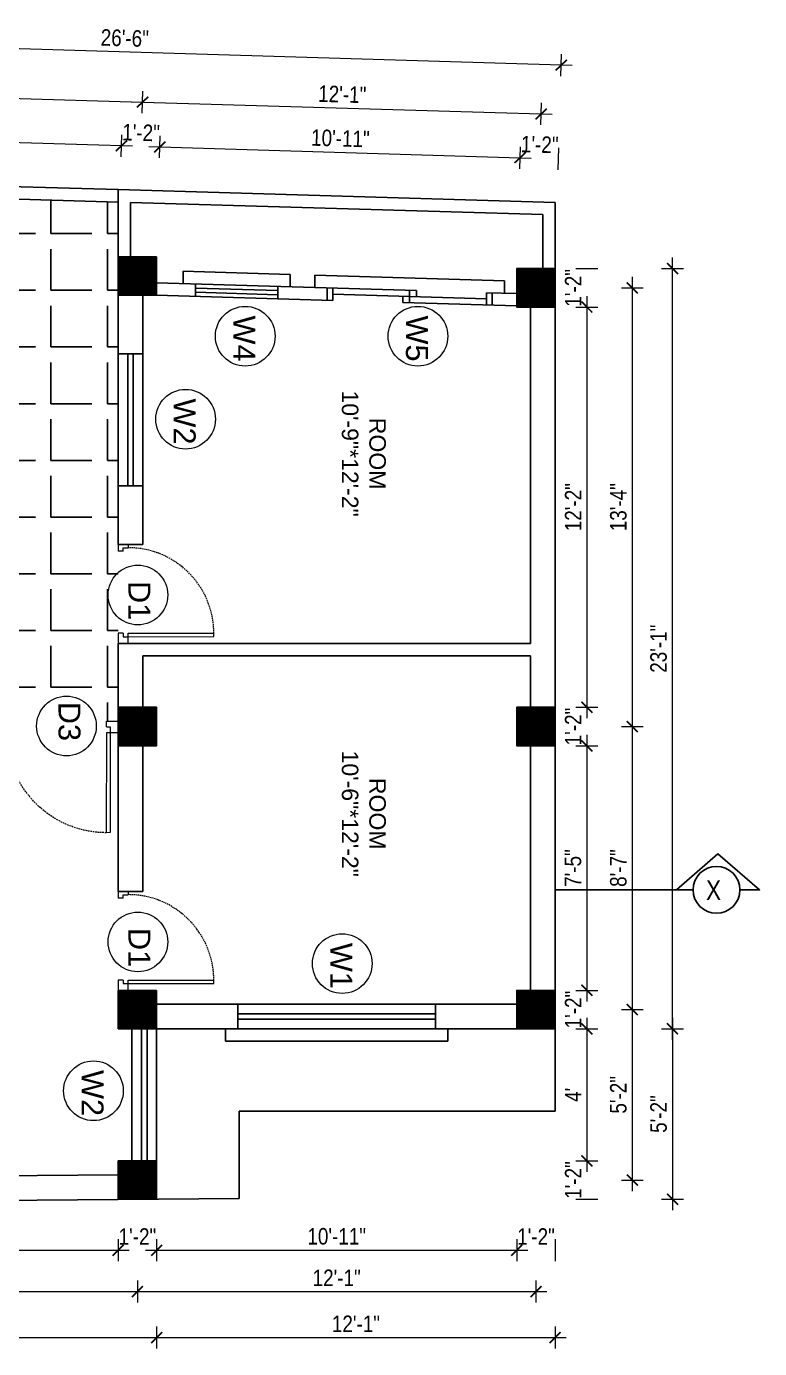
# Model space of a CAD drawing. Header units: inches. Extents: x -9985691 to 3643, y -3270716 to 4788.
# Drawn here: x -4964590.2 to -4964323.3, y -3265301.3 to -3264820.2 of the extents above; entities that cross this region are included whole.
import ezdxf

# ---------------------------------------------------------------- set-up
doc = ezdxf.new("R2010")
doc.units = ezdxf.units.IN
doc.header["$LTSCALE"] = 2
doc.header["$MEASUREMENT"] = 0
doc.header["$PDMODE"] = 34
doc.linetypes.add('HIDDEN', pattern=[0.375, 0.25, -0.125])
doc.layers.get('0').update_dxf_attribs({"linetype": 'CONTINUOUS'})
doc.layers.get('DEFPOINTS').update_dxf_attribs({"color": 141, "linetype": 'CONTINUOUS'})
doc.layers.add('A-Hatch', color=7, linetype='CONTINUOUS')
for name, color, linetype, lineweight in [('Annotate-Lite.w', 177, 'CONTINUOUS', 9), ('DIM 1-100', 4, 'CONTINUOUS', 13), ('Door-Window.w', 4, 'CONTINUOUS', 15), ('TEXT', 181, 'CONTINUOUS', 25)]:
    doc.layers.add(name, color=color, linetype=linetype, lineweight=lineweight)
doc.styles.add('ARAIL', font='ARIALN.TTF')
doc.styles.add('arial.', font='arial.ttf')
doc.styles.add('gaurav', font='arial.ttf')
doc.styles.get("Standard").update_dxf_attribs({"font": 'ARIALN.TTF'})
doc.dimstyles.new('1 by 96', dxfattribs={"dimtxt": 6, "dimasz": 4, "dimexe": 4, "dimexo": 4, "dimgap": 2, "dimtad": 1, "dimdec": 0, "dimzin": 0, "dimdsep": 46, "dimlunit": 4, "dimtxsty": 'Standard', "dimblk": 'ARCHTICK', "dimcen": 0, "dimdle": 4, "dimadec": 0, "dimazin": 0, "dimtfac": 1, "dimtdec": 0, "dimtix": 1, "dimtofl": 0, "dimtmove": 1, "dimatfit": 3, "dimldrblk": 'ARCHTICK', "dimfxl": 4, "dimfxlon": 1, "dimtolj": 1, "dimtzin": 0, "dimlwd": -1, "dimlwe": -1, "dimarcsym": 0})

# ---------------------------------------------------------------- blocks, each defined once
blk = doc.blocks.new('3-0')
at = {"ltscale": 3}
for p, q in [((11063.05, 10097.68), (11065.97, 10099.9)), ((11063.05, 10097.68), (11064.53, 10095.73)), ((11065.25, 10097.81), (11066.71, 10098.92)), ((11065.99, 10096.84), (11065.25, 10097.81)), ((11065.97, 10099.9), (11066.71, 10098.92)), ((11065.99, 10096.84), (11064.53, 10095.73)), ((11085.5, 10074.13), (11110.32, 10092.96)), ((11086.24, 10073.15), (11111.05, 10091.97)), ((11111.05, 10091.97), (11110.32, 10092.96)), ((11084.04, 10073.02), (11082.57, 10071.91)), ((11084.04, 10073.02), (11084.78, 10072.04)), ((11084.78, 10072.04), (11086.24, 10073.15)), ((11086.24, 10073.15), (11085.5, 10074.13)), ((11087.72, 10071.2), (11086.24, 10073.15)), ((11082.57, 10071.91), (11084.79, 10068.98)), ((11084.79, 10068.98), (11087.72, 10071.2))]:
    blk.add_line(p, q, dxfattribs=at)
at = {"layer": 'Door-Window.w', "color": 9, "linetype": 'HIDDEN', "lineweight": 18}
blk.add_arc((11085.5, 10074.13), 31.16, 37.1906, 127.1465, dxfattribs=at)
blk = doc.blocks.new('*D1406')
at = {"layer": 'DEFPOINTS', "color": 0, "ltscale": 0.5, "transparency": 16777216}
for p in [(-4964397.7, -3264908.29), (-4964397.7, -3264922.29), (-4964386.16, -3264922.29)]:
    blk.add_point(p, dxfattribs=at)
at = {"layer": 'DIM 1-100', "color": 0, "ltscale": 0.5, "transparency": 16777216}
for p, q in [((-4964390.16, -3264908.29), (-4964382.16, -3264908.29)), ((-4964390.16, -3264922.29), (-4964382.16, -3264922.29))]:
    blk.add_line(p, q, dxfattribs=at)
at = {"layer": 'DIM 1-100', "color": 0, "ltscale": 0.5, "transparency": 16777216, "insert": (-4964391.17, -3264915.29), "char_height": 6, "attachment_point": 5, "rotation": 90}
blk.add_mtext('\\A1;1\'-2"', dxfattribs=at)
blk = doc.blocks.new('_ArchTick')
at = {"color": 0, "linetype": 'ByBlock', "const_width": 0.15}
blk.add_lwpolyline([(-0.5, -0.5), (0.5, 0.5)], dxfattribs=at)
blk = doc.blocks.new('*D1407')
at = {"layer": 'DEFPOINTS', "color": 0, "ltscale": 0.5, "transparency": 16777216}
for p in [(-4964397.7, -3264922.29), (-4964397.7, -3265067.93), (-4964386.16, -3265067.93)]:
    blk.add_point(p, dxfattribs=at)
at = {"layer": 'DIM 1-100', "color": 0, "ltscale": 0.5, "transparency": 16777216}
for p, q in [((-4964386.16, -3264918.29), (-4964386.16, -3265071.93)), ((-4964390.16, -3264922.29), (-4964382.16, -3264922.29)), ((-4964390.16, -3265067.93), (-4964382.16, -3265067.93))]:
    blk.add_line(p, q, dxfattribs=at)
at = {"layer": 'DIM 1-100', "color": 0, "ltscale": 0.5, "transparency": 16777216, "xscale": 4, "yscale": 4, "zscale": 4}
for p, rotation in [((-4964386.16, -3264922.29), 90), ((-4964386.16, -3265067.93), 270)]:
    blk.add_blockref('_ArchTick', p, dxfattribs=dict(at, rotation=rotation))
at = {"layer": 'DIM 1-100', "color": 0, "ltscale": 0.5, "transparency": 16777216, "insert": (-4964391.17, -3264995.11), "char_height": 6, "attachment_point": 5, "rotation": 90}
blk.add_mtext('\\A1;12\'-2"', dxfattribs=at)
blk = doc.blocks.new('*D1408')
at = {"layer": 'DEFPOINTS', "color": 0, "ltscale": 0.5, "transparency": 16777216}
for p in [(-4964397.7, -3265067.93), (-4964397.7, -3265081.93), (-4964386.16, -3265081.93)]:
    blk.add_point(p, dxfattribs=at)
at = {"layer": 'DIM 1-100', "color": 0, "ltscale": 0.5, "transparency": 16777216}
for p, q in [((-4964390.16, -3265067.93), (-4964382.16, -3265067.93)), ((-4964390.16, -3265081.93), (-4964382.16, -3265081.93))]:
    blk.add_line(p, q, dxfattribs=at)
at = {"layer": 'DIM 1-100', "color": 0, "ltscale": 0.5, "transparency": 16777216, "insert": (-4964391.17, -3265074.93), "char_height": 6, "attachment_point": 5, "rotation": 90}
blk.add_mtext('\\A1;1\'-2"', dxfattribs=at)
blk = doc.blocks.new('*D1409')
at = {"layer": 'DEFPOINTS', "color": 0, "ltscale": 0.5, "transparency": 16777216}
for p in [(-4964397.7, -3265081.93), (-4964397.7, -3265170.93), (-4964386.16, -3265170.93)]:
    blk.add_point(p, dxfattribs=at)
at = {"layer": 'DIM 1-100', "color": 0, "ltscale": 0.5, "transparency": 16777216}
for p, q in [((-4964386.16, -3265077.93), (-4964386.16, -3265174.93)), ((-4964390.16, -3265081.93), (-4964382.16, -3265081.93)), ((-4964390.16, -3265170.93), (-4964382.16, -3265170.93))]:
    blk.add_line(p, q, dxfattribs=at)
at = {"layer": 'DIM 1-100', "color": 0, "ltscale": 0.5, "transparency": 16777216, "xscale": 4, "yscale": 4, "zscale": 4}
for p, rotation in [((-4964386.16, -3265081.93), 90), ((-4964386.16, -3265170.93), 270)]:
    blk.add_blockref('_ArchTick', p, dxfattribs=dict(at, rotation=rotation))
at = {"layer": 'DIM 1-100', "color": 0, "ltscale": 0.5, "transparency": 16777216, "insert": (-4964391.21, -3265126.43), "char_height": 6, "attachment_point": 5, "rotation": 90}
blk.add_mtext('\\A1;7\'-5"', dxfattribs=at)
blk = doc.blocks.new('*D1410')
at = {"layer": 'DEFPOINTS', "color": 0, "ltscale": 0.5, "transparency": 16777216}
for p in [(-4964397.7, -3265170.93), (-4964397.7, -3265184.93), (-4964386.16, -3265184.93)]:
    blk.add_point(p, dxfattribs=at)
at = {"layer": 'DIM 1-100', "color": 0, "ltscale": 0.5, "transparency": 16777216}
for p, q in [((-4964390.16, -3265170.93), (-4964382.16, -3265170.93)), ((-4964390.16, -3265184.93), (-4964382.16, -3265184.93))]:
    blk.add_line(p, q, dxfattribs=at)
at = {"layer": 'DIM 1-100', "color": 0, "ltscale": 0.5, "transparency": 16777216, "insert": (-4964391.17, -3265177.93), "char_height": 6, "attachment_point": 5, "rotation": 90}
blk.add_mtext('\\A1;1\'-2"', dxfattribs=at)
blk = doc.blocks.new('*D1411')
at = {"layer": 'DEFPOINTS', "color": 0, "ltscale": 0.5, "transparency": 16777216}
for p in [(-4964397.7, -3265184.93), (-4964542.82, -3265232.96), (-4964386.16, -3265232.96)]:
    blk.add_point(p, dxfattribs=at)
at = {"layer": 'DIM 1-100', "color": 0, "ltscale": 0.5, "transparency": 16777216}
for p, q in [((-4964386.16, -3265180.93), (-4964386.16, -3265236.96)), ((-4964390.16, -3265184.93), (-4964382.16, -3265184.93)), ((-4964390.16, -3265232.96), (-4964382.16, -3265232.96))]:
    blk.add_line(p, q, dxfattribs=at)
at = {"layer": 'DIM 1-100', "color": 0, "ltscale": 0.5, "transparency": 16777216, "xscale": 4, "yscale": 4, "zscale": 4}
for p, rotation in [((-4964386.16, -3265184.93), 90), ((-4964386.16, -3265232.96), 270)]:
    blk.add_blockref('_ArchTick', p, dxfattribs=dict(at, rotation=rotation))
at = {"layer": 'DIM 1-100', "color": 0, "ltscale": 0.5, "transparency": 16777216, "insert": (-4964391.16, -3265208.95), "char_height": 6, "attachment_point": 5, "rotation": 90}
blk.add_mtext("\\A1;4'", dxfattribs=at)
blk = doc.blocks.new('*D1412')
at = {"layer": 'DEFPOINTS', "color": 0, "ltscale": 0.5, "transparency": 16777216}
for p in [(-4964542.82, -3265232.96), (-4964542.82, -3265246.96), (-4964386.16, -3265246.96)]:
    blk.add_point(p, dxfattribs=at)
at = {"layer": 'DIM 1-100', "color": 0, "ltscale": 0.5, "transparency": 16777216}
for p, q in [((-4964390.16, -3265232.96), (-4964382.16, -3265232.96)), ((-4964390.16, -3265246.96), (-4964382.16, -3265246.96))]:
    blk.add_line(p, q, dxfattribs=at)
at = {"layer": 'DIM 1-100', "color": 0, "ltscale": 0.5, "transparency": 16777216, "insert": (-4964391.17, -3265239.96), "char_height": 6, "attachment_point": 5, "rotation": 90}
blk.add_mtext('\\A1;1\'-2"', dxfattribs=at)
blk = doc.blocks.new('*D1413')
at = {"layer": 'DEFPOINTS', "color": 0, "ltscale": 0.5, "transparency": 16777216}
for p in [(-4964404.7, -3264915.29), (-4964404.7, -3265074.93), (-4964369.63, -3265074.93)]:
    blk.add_point(p, dxfattribs=at)
at = {"layer": 'DIM 1-100', "color": 0, "ltscale": 0.5, "transparency": 16777216}
for p, q in [((-4964369.63, -3264911.29), (-4964369.63, -3265078.93)), ((-4964373.63, -3264915.29), (-4964365.63, -3264915.29)), ((-4964373.63, -3265074.93), (-4964365.63, -3265074.93))]:
    blk.add_line(p, q, dxfattribs=at)
at = {"layer": 'DIM 1-100', "color": 0, "ltscale": 0.5, "transparency": 16777216, "xscale": 4, "yscale": 4, "zscale": 4}
for p, rotation in [((-4964369.63, -3264915.29), 90), ((-4964369.63, -3265074.93), 270)]:
    blk.add_blockref('_ArchTick', p, dxfattribs=dict(at, rotation=rotation))
at = {"layer": 'DIM 1-100', "color": 0, "ltscale": 0.5, "transparency": 16777216, "insert": (-4964374.7, -3264995.11), "char_height": 6, "attachment_point": 5, "rotation": 90}
blk.add_mtext('\\A1;13\'-4"', dxfattribs=at)
blk = doc.blocks.new('*D1414')
at = {"layer": 'DEFPOINTS', "color": 0, "ltscale": 0.5, "transparency": 16777216}
for p in [(-4964404.7, -3265074.93), (-4964404.7, -3265177.93), (-4964369.63, -3265177.93)]:
    blk.add_point(p, dxfattribs=at)
at = {"layer": 'DIM 1-100', "color": 0, "ltscale": 0.5, "transparency": 16777216}
for p, q in [((-4964369.63, -3265070.93), (-4964369.63, -3265181.93)), ((-4964373.63, -3265074.93), (-4964365.63, -3265074.93)), ((-4964373.63, -3265177.93), (-4964365.63, -3265177.93))]:
    blk.add_line(p, q, dxfattribs=at)
at = {"layer": 'DIM 1-100', "color": 0, "ltscale": 0.5, "transparency": 16777216, "xscale": 4, "yscale": 4, "zscale": 4}
for p, rotation in [((-4964369.63, -3265074.93), 90), ((-4964369.63, -3265177.93), 270)]:
    blk.add_blockref('_ArchTick', p, dxfattribs=dict(at, rotation=rotation))
at = {"layer": 'DIM 1-100', "color": 0, "ltscale": 0.5, "transparency": 16777216, "insert": (-4964374.7, -3265126.43), "char_height": 6, "attachment_point": 5, "rotation": 90}
blk.add_mtext('\\A1;8\'-7"', dxfattribs=at)
blk = doc.blocks.new('*D1415')
at = {"layer": 'DEFPOINTS', "color": 0, "ltscale": 0.5, "transparency": 16777216}
for p in [(-4964404.7, -3265177.93), (-4964549.82, -3265239.96), (-4964369.63, -3265239.96)]:
    blk.add_point(p, dxfattribs=at)
at = {"layer": 'DIM 1-100', "color": 0, "ltscale": 0.5, "transparency": 16777216}
for p, q in [((-4964369.63, -3265173.93), (-4964369.63, -3265243.96)), ((-4964373.63, -3265177.93), (-4964365.63, -3265177.93)), ((-4964373.63, -3265239.96), (-4964365.63, -3265239.96))]:
    blk.add_line(p, q, dxfattribs=at)
at = {"layer": 'DIM 1-100', "color": 0, "ltscale": 0.5, "transparency": 16777216, "xscale": 4, "yscale": 4, "zscale": 4}
for p, rotation in [((-4964369.63, -3265177.93), 90), ((-4964369.63, -3265239.96), 270)]:
    blk.add_blockref('_ArchTick', p, dxfattribs=dict(at, rotation=rotation))
at = {"layer": 'DIM 1-100', "color": 0, "ltscale": 0.5, "transparency": 16777216, "insert": (-4964374.7, -3265208.95), "char_height": 6, "attachment_point": 5, "rotation": 90}
blk.add_mtext('\\A1;5\'-2"', dxfattribs=at)
blk = doc.blocks.new('*D1416')
at = {"layer": 'DEFPOINTS', "color": 0, "ltscale": 0.5, "transparency": 16777216}
for p in [(-4964397.7, -3264908.29), (-4964355, -3264908.29), (-4964397.7, -3265184.93)]:
    blk.add_point(p, dxfattribs=at)
at = {"layer": 'DIM 1-100', "color": 0, "ltscale": 0.5, "transparency": 16777216}
for p, q in [((-4964355, -3265188.93), (-4964355, -3264904.29)), ((-4964359, -3264908.29), (-4964351, -3264908.29)), ((-4964359, -3265184.93), (-4964351, -3265184.93))]:
    blk.add_line(p, q, dxfattribs=at)
at = {"layer": 'DIM 1-100', "color": 0, "ltscale": 0.5, "transparency": 16777216, "xscale": 4, "yscale": 4, "zscale": 4}
for p, rotation in [((-4964355, -3264908.29), 90), ((-4964355, -3265184.93), 270)]:
    blk.add_blockref('_ArchTick', p, dxfattribs=dict(at, rotation=rotation))
at = {"layer": 'DIM 1-100', "color": 0, "ltscale": 0.5, "transparency": 16777216, "insert": (-4964360.06, -3265046.61), "char_height": 6, "attachment_point": 5, "rotation": 90}
blk.add_mtext('\\A1;23\'-1"', dxfattribs=at)
blk = doc.blocks.new('*D1417')
at = {"layer": 'DEFPOINTS', "color": 0, "ltscale": 0.5, "transparency": 16777216}
for p in [(-4964397.7, -3265184.93), (-4964542.82, -3265246.96), (-4964355, -3265246.96)]:
    blk.add_point(p, dxfattribs=at)
at = {"layer": 'DIM 1-100', "color": 0, "ltscale": 0.5, "transparency": 16777216}
for p, q in [((-4964355, -3265180.93), (-4964355, -3265250.96)), ((-4964359, -3265184.93), (-4964351, -3265184.93)), ((-4964359, -3265246.96), (-4964351, -3265246.96))]:
    blk.add_line(p, q, dxfattribs=at)
at = {"layer": 'DIM 1-100', "color": 0, "ltscale": 0.5, "transparency": 16777216, "xscale": 4, "yscale": 4, "zscale": 4}
for p, rotation in [((-4964355, -3265184.93), 90), ((-4964355, -3265246.96), 270)]:
    blk.add_blockref('_ArchTick', p, dxfattribs=dict(at, rotation=rotation))
at = {"layer": 'DIM 1-100', "color": 0, "ltscale": 0.5, "transparency": 16777216, "insert": (-4964360.06, -3265215.95), "char_height": 6, "attachment_point": 5, "rotation": 90}
blk.add_mtext('\\A1;5\'-2"', dxfattribs=at)
blk = doc.blocks.new('*D1418')
at = {"layer": 'DEFPOINTS', "color": 0, "ltscale": 0.5, "transparency": 16777216}
for p in [(-4964541.63, -3264864.02), (-4964556.82, -3264903.56), (-4964542.82, -3264903.98)]:
    blk.add_point(p, dxfattribs=at)
at = {"layer": 'DIM 1-100', "color": 0, "ltscale": 0.5, "transparency": 16777216}
for p, q in [((-4964555.75, -3264867.6), (-4964555.52, -3264859.6)), ((-4964541.75, -3264868.02), (-4964541.52, -3264860.02))]:
    blk.add_line(p, q, dxfattribs=at)
at = {"layer": 'DIM 1-100', "color": 0, "ltscale": 0.5, "transparency": 16777216, "insert": (-4964548.49, -3264858.8), "char_height": 6, "attachment_point": 5, "rotation": 358.2969}
blk.add_mtext('\\A1;1\'-2"', dxfattribs=at)
blk = doc.blocks.new('*D1419')
at = {"layer": 'DEFPOINTS', "color": 0, "ltscale": 0.5, "transparency": 16777216}
for p in [(-4964700.63, -3264859.29), (-4964701.82, -3264899.25), (-4964556.82, -3264903.56)]:
    blk.add_point(p, dxfattribs=at)
at = {"layer": 'DIM 1-100', "color": 0, "ltscale": 0.5, "transparency": 16777216}
for p, q in [((-4964551.64, -3264863.72), (-4964704.63, -3264859.17)), ((-4964700.75, -3264863.29), (-4964700.52, -3264855.29)), ((-4964555.75, -3264867.6), (-4964555.52, -3264859.6))]:
    blk.add_line(p, q, dxfattribs=at)
at = {"layer": 'DIM 1-100', "color": 0, "ltscale": 0.5, "transparency": 16777216, "xscale": 4, "yscale": 4, "zscale": 4}
for p, rotation in [((-4964700.63, -3264859.29), 178.2968649486776), ((-4964555.63, -3264863.6), 358.2968649486776)]:
    blk.add_blockref('_ArchTick', p, dxfattribs=dict(at, rotation=rotation))
at = {"layer": 'DIM 1-100', "color": 0, "ltscale": 0.5, "transparency": 16777216, "insert": (-4964627.99, -3264856.44), "char_height": 6, "attachment_point": 5, "rotation": 358.2969}
blk.add_mtext('\\A1;12\'-1"', dxfattribs=at)
blk = doc.blocks.new('*D1421')
at = {"layer": 'DEFPOINTS', "color": 0, "ltscale": 0.5, "transparency": 16777216}
for p in [(-4964410.49, -3264867.92), (-4964542.82, -3264903.98), (-4964411.7, -3264908.29)]:
    blk.add_point(p, dxfattribs=at)
at = {"layer": 'DIM 1-100', "color": 0, "ltscale": 0.5, "transparency": 16777216}
for p, q in [((-4964545.63, -3264863.9), (-4964406.5, -3264868.04)), ((-4964541.75, -3264868.02), (-4964541.52, -3264860.02)), ((-4964410.61, -3264871.92), (-4964410.38, -3264863.92))]:
    blk.add_line(p, q, dxfattribs=at)
at = {"layer": 'DIM 1-100', "color": 0, "ltscale": 0.5, "transparency": 16777216, "xscale": 4, "yscale": 4, "zscale": 4}
for p, rotation in [((-4964541.63, -3264864.02), 178.2968649486776), ((-4964410.49, -3264867.92), 358.2968649486776)]:
    blk.add_blockref('_ArchTick', p, dxfattribs=dict(at, rotation=rotation))
at = {"layer": 'DIM 1-100', "color": 0, "ltscale": 0.5, "transparency": 16777216, "insert": (-4964475.91, -3264860.91), "char_height": 6, "attachment_point": 5, "rotation": 358.2969}
blk.add_mtext('\\A1;10\'-11"', dxfattribs=at)
blk = doc.blocks.new('*D1422')
at = {"layer": 'DEFPOINTS', "color": 0, "ltscale": 0.5, "transparency": 16777216}
for p in [(-4964396.51, -3264868.33), (-4964411.7, -3264908.29), (-4964397.7, -3264908.29)]:
    blk.add_point(p, dxfattribs=at)
at = {"layer": 'DIM 1-100', "color": 0, "ltscale": 0.5, "transparency": 16777216}
for p, q in [((-4964410.61, -3264871.92), (-4964410.38, -3264863.92)), ((-4964396.63, -3264872.33), (-4964396.39, -3264864.34))]:
    blk.add_line(p, q, dxfattribs=at)
at = {"layer": 'DIM 1-100', "color": 0, "ltscale": 0.5, "transparency": 16777216, "insert": (-4964403.35, -3264863.12), "char_height": 6, "attachment_point": 5, "rotation": 358.2969}
blk.add_mtext('\\A1;1\'-2"', dxfattribs=at)
blk = doc.blocks.new('*D1423')
at = {"layer": 'DEFPOINTS', "color": 0, "ltscale": 0.5, "transparency": 16777216}
for p in [(-4964547.94, -3264847.69), (-4964708.82, -3264906.25), (-4964549.82, -3264910.98)]:
    blk.add_point(p, dxfattribs=at)
at = {"layer": 'DIM 1-100', "color": 0, "ltscale": 0.5, "transparency": 16777216}
for p, q in [((-4964707.06, -3264846.96), (-4964706.82, -3264838.97)), ((-4964710.94, -3264842.85), (-4964543.94, -3264847.81)), ((-4964548.06, -3264851.69), (-4964547.82, -3264843.7))]:
    blk.add_line(p, q, dxfattribs=at)
at = {"layer": 'DIM 1-100', "color": 0, "ltscale": 0.5, "transparency": 16777216, "xscale": 4, "yscale": 4, "zscale": 4}
for p, rotation in [((-4964706.94, -3264842.97), 178.2968649667786), ((-4964547.94, -3264847.69), 358.2968649667786)]:
    blk.add_blockref('_ArchTick', p, dxfattribs=dict(at, rotation=rotation))
at = {"layer": 'DIM 1-100', "color": 0, "ltscale": 0.5, "transparency": 16777216, "insert": (-4964627.29, -3264840.27), "char_height": 6, "attachment_point": 5, "rotation": 358.2969}
blk.add_mtext('\\A1;13\'-3"', dxfattribs=at)
blk = doc.blocks.new('*D1424')
at = {"layer": 'DEFPOINTS', "color": 0, "ltscale": 0.5, "transparency": 16777216}
for p in [(-4964402.81, -3264852.01), (-4964549.82, -3264910.98), (-4964404.7, -3264915.29)]:
    blk.add_point(p, dxfattribs=at)
at = {"layer": 'DIM 1-100', "color": 0, "ltscale": 0.5, "transparency": 16777216}
for p, q in [((-4964548.06, -3264851.69), (-4964547.82, -3264843.7)), ((-4964551.94, -3264847.57), (-4964398.82, -3264852.13)), ((-4964402.93, -3264856.01), (-4964402.69, -3264848.01))]:
    blk.add_line(p, q, dxfattribs=at)
at = {"layer": 'DIM 1-100', "color": 0, "ltscale": 0.5, "transparency": 16777216, "xscale": 4, "yscale": 4, "zscale": 4}
for p, rotation in [((-4964547.94, -3264847.69), 178.2968649486776), ((-4964402.81, -3264852.01), 358.2968649486776)]:
    blk.add_blockref('_ArchTick', p, dxfattribs=dict(at, rotation=rotation))
at = {"layer": 'DIM 1-100', "color": 0, "ltscale": 0.5, "transparency": 16777216, "insert": (-4964475.23, -3264844.84), "char_height": 6, "attachment_point": 5, "rotation": 358.2969}
blk.add_mtext('\\A1;12\'-1"', dxfattribs=at)
blk = doc.blocks.new('*D1425')
at = {"layer": 'DEFPOINTS', "color": 0, "ltscale": 0.5, "transparency": 16777216}
for p in [(-4964713.62, -3264824.77), (-4964715.82, -3264898.83), (-4964397.7, -3264908.29)]:
    blk.add_point(p, dxfattribs=at)
at = {"layer": 'DIM 1-100', "color": 0, "ltscale": 0.5, "transparency": 16777216}
for p, q in [((-4964713.74, -3264828.76), (-4964713.5, -3264820.77)), ((-4964391.49, -3264834.34), (-4964717.62, -3264824.65)), ((-4964395.61, -3264838.22), (-4964395.37, -3264830.23))]:
    blk.add_line(p, q, dxfattribs=at)
at = {"layer": 'DIM 1-100', "color": 0, "ltscale": 0.5, "transparency": 16777216, "xscale": 4, "yscale": 4, "zscale": 4}
for p, rotation in [((-4964713.62, -3264824.77), 178.2968649667986), ((-4964395.49, -3264834.22), 358.2968649667986)]:
    blk.add_blockref('_ArchTick', p, dxfattribs=dict(at, rotation=rotation))
at = {"layer": 'DIM 1-100', "color": 0, "ltscale": 0.5, "transparency": 16777216, "insert": (-4964554.41, -3264824.43), "char_height": 6, "attachment_point": 5, "rotation": 358.2969}
blk.add_mtext('\\A1;26\'-6"', dxfattribs=at)
blk = doc.blocks.new('*D1435')
at = {"layer": 'DEFPOINTS', "color": 0, "ltscale": 0.5, "transparency": 16777216}
for p in [(-4964701.82, -3265248.18), (-4964556.82, -3265246.96), (-4964556.82, -3265265.53)]:
    blk.add_point(p, dxfattribs=at)
at = {"layer": 'DIM 1-100', "color": 0, "ltscale": 0.5, "transparency": 16777216}
for p, q in [((-4964701.82, -3265261.53), (-4964701.82, -3265269.53)), ((-4964556.82, -3265261.53), (-4964556.82, -3265269.53)), ((-4964705.82, -3265265.53), (-4964552.82, -3265265.53))]:
    blk.add_line(p, q, dxfattribs=at)
at = {"layer": 'DIM 1-100', "color": 0, "ltscale": 0.5, "transparency": 16777216, "xscale": 4, "yscale": 4, "zscale": 4, "rotation": 180}
blk.add_blockref('_ArchTick', (-4964701.82, -3265265.53), dxfattribs=at)
at = {"layer": 'DIM 1-100', "color": 0, "ltscale": 0.5, "transparency": 16777216, "xscale": 4, "yscale": 4, "zscale": 4}
blk.add_blockref('_ArchTick', (-4964556.82, -3265265.53), dxfattribs=at)
at = {"layer": 'DIM 1-100', "color": 0, "ltscale": 0.5, "transparency": 16777216, "insert": (-4964629.32, -3265260.52), "char_height": 6, "attachment_point": 5}
blk.add_mtext('\\A1;12\'-1"', dxfattribs=at)
blk = doc.blocks.new('*D1436')
at = {"layer": 'DEFPOINTS', "color": 0, "ltscale": 0.5, "transparency": 16777216}
for p in [(-4964556.82, -3265246.96), (-4964542.82, -3265246.96), (-4964542.82, -3265265.53)]:
    blk.add_point(p, dxfattribs=at)
at = {"layer": 'DIM 1-100', "color": 0, "ltscale": 0.5, "transparency": 16777216}
for p, q in [((-4964556.82, -3265261.53), (-4964556.82, -3265269.53)), ((-4964542.82, -3265261.53), (-4964542.82, -3265269.53))]:
    blk.add_line(p, q, dxfattribs=at)
at = {"layer": 'DIM 1-100', "color": 0, "ltscale": 0.5, "transparency": 16777216, "insert": (-4964549.82, -3265260.52), "char_height": 6, "attachment_point": 5}
blk.add_mtext('\\A1;1\'-2"', dxfattribs=at)
blk = doc.blocks.new('*D1437')
at = {"layer": 'DEFPOINTS', "color": 0, "ltscale": 0.5, "transparency": 16777216}
for p in [(-4964411.7, -3265184.93), (-4964542.82, -3265246.96), (-4964411.7, -3265265.53)]:
    blk.add_point(p, dxfattribs=at)
at = {"layer": 'DIM 1-100', "color": 0, "ltscale": 0.5, "transparency": 16777216}
for p, q in [((-4964542.82, -3265261.53), (-4964542.82, -3265269.53)), ((-4964411.7, -3265261.53), (-4964411.7, -3265269.53)), ((-4964546.82, -3265265.53), (-4964407.7, -3265265.53))]:
    blk.add_line(p, q, dxfattribs=at)
at = {"layer": 'DIM 1-100', "color": 0, "ltscale": 0.5, "transparency": 16777216, "xscale": 4, "yscale": 4, "zscale": 4, "rotation": 180}
blk.add_blockref('_ArchTick', (-4964542.82, -3265265.53), dxfattribs=at)
at = {"layer": 'DIM 1-100', "color": 0, "ltscale": 0.5, "transparency": 16777216, "xscale": 4, "yscale": 4, "zscale": 4}
blk.add_blockref('_ArchTick', (-4964411.7, -3265265.53), dxfattribs=at)
at = {"layer": 'DIM 1-100', "color": 0, "ltscale": 0.5, "transparency": 16777216, "insert": (-4964477.26, -3265260.47), "char_height": 6, "attachment_point": 5}
blk.add_mtext('\\A1;10\'-11"', dxfattribs=at)
blk = doc.blocks.new('*D1438')
at = {"layer": 'DEFPOINTS', "color": 0, "ltscale": 0.5, "transparency": 16777216}
for p in [(-4964411.7, -3265184.93), (-4964397.7, -3265184.93), (-4964397.7, -3265265.53)]:
    blk.add_point(p, dxfattribs=at)
at = {"layer": 'DIM 1-100', "color": 0, "ltscale": 0.5, "transparency": 16777216}
for p, q in [((-4964411.7, -3265261.53), (-4964411.7, -3265269.53)), ((-4964397.7, -3265261.53), (-4964397.7, -3265269.53))]:
    blk.add_line(p, q, dxfattribs=at)
at = {"layer": 'DIM 1-100', "color": 0, "ltscale": 0.5, "transparency": 16777216, "insert": (-4964404.7, -3265260.52), "char_height": 6, "attachment_point": 5}
blk.add_mtext('\\A1;1\'-2"', dxfattribs=at)
blk = doc.blocks.new('*D1439')
at = {"layer": 'DEFPOINTS', "color": 0, "ltscale": 0.5, "transparency": 16777216}
for p in [(-4964708.82, -3265241.18), (-4964549.82, -3265239.96), (-4964549.82, -3265280.56)]:
    blk.add_point(p, dxfattribs=at)
at = {"layer": 'DIM 1-100', "color": 0, "ltscale": 0.5, "transparency": 16777216}
for p, q in [((-4964708.82, -3265276.56), (-4964708.82, -3265284.56)), ((-4964549.82, -3265276.56), (-4964549.82, -3265284.56)), ((-4964712.82, -3265280.56), (-4964545.82, -3265280.56))]:
    blk.add_line(p, q, dxfattribs=at)
at = {"layer": 'DIM 1-100', "color": 0, "ltscale": 0.5, "transparency": 16777216, "xscale": 4, "yscale": 4, "zscale": 4, "rotation": 180}
blk.add_blockref('_ArchTick', (-4964708.82, -3265280.56), dxfattribs=at)
at = {"layer": 'DIM 1-100', "color": 0, "ltscale": 0.5, "transparency": 16777216, "xscale": 4, "yscale": 4, "zscale": 4}
blk.add_blockref('_ArchTick', (-4964549.82, -3265280.56), dxfattribs=at)
at = {"layer": 'DIM 1-100', "color": 0, "ltscale": 0.5, "transparency": 16777216, "insert": (-4964629.32, -3265275.5), "char_height": 6, "attachment_point": 5}
blk.add_mtext('\\A1;13\'-3"', dxfattribs=at)
blk = doc.blocks.new('*D1440')
at = {"layer": 'DEFPOINTS', "color": 0, "ltscale": 0.5, "transparency": 16777216}
for p in [(-4964404.7, -3265177.93), (-4964549.82, -3265239.96), (-4964404.7, -3265280.56)]:
    blk.add_point(p, dxfattribs=at)
at = {"layer": 'DIM 1-100', "color": 0, "ltscale": 0.5, "transparency": 16777216}
for p, q in [((-4964549.82, -3265276.56), (-4964549.82, -3265284.56)), ((-4964404.7, -3265276.56), (-4964404.7, -3265284.56)), ((-4964553.82, -3265280.56), (-4964400.7, -3265280.56))]:
    blk.add_line(p, q, dxfattribs=at)
at = {"layer": 'DIM 1-100', "color": 0, "ltscale": 0.5, "transparency": 16777216, "xscale": 4, "yscale": 4, "zscale": 4, "rotation": 180}
blk.add_blockref('_ArchTick', (-4964549.82, -3265280.56), dxfattribs=at)
at = {"layer": 'DIM 1-100', "color": 0, "ltscale": 0.5, "transparency": 16777216, "xscale": 4, "yscale": 4, "zscale": 4}
blk.add_blockref('_ArchTick', (-4964404.7, -3265280.56), dxfattribs=at)
at = {"layer": 'DIM 1-100', "color": 0, "ltscale": 0.5, "transparency": 16777216, "insert": (-4964477.26, -3265275.55), "char_height": 6, "attachment_point": 5}
blk.add_mtext('\\A1;12\'-1"', dxfattribs=at)
blk = doc.blocks.new('*D1441')
at = {"layer": 'DEFPOINTS', "color": 0, "ltscale": 0.5, "transparency": 16777216}
for p in [(-4964715.82, -3265248.29), (-4964542.82, -3265246.96), (-4964542.82, -3265297.29)]:
    blk.add_point(p, dxfattribs=at)
at = {"layer": 'DIM 1-100', "color": 0, "ltscale": 0.5, "transparency": 16777216}
for p, q in [((-4964719.82, -3265297.29), (-4964538.82, -3265297.29)), ((-4964715.82, -3265293.29), (-4964715.82, -3265301.29)), ((-4964542.82, -3265293.29), (-4964542.82, -3265301.29))]:
    blk.add_line(p, q, dxfattribs=at)
at = {"layer": 'DIM 1-100', "color": 0, "ltscale": 0.5, "transparency": 16777216, "xscale": 4, "yscale": 4, "zscale": 4, "rotation": 180}
blk.add_blockref('_ArchTick', (-4964715.82, -3265297.29), dxfattribs=at)
at = {"layer": 'DIM 1-100', "color": 0, "ltscale": 0.5, "transparency": 16777216, "xscale": 4, "yscale": 4, "zscale": 4}
blk.add_blockref('_ArchTick', (-4964542.82, -3265297.29), dxfattribs=at)
at = {"layer": 'DIM 1-100', "color": 0, "ltscale": 0.5, "transparency": 16777216, "insert": (-4964629.32, -3265292.22), "char_height": 6, "attachment_point": 5}
blk.add_mtext('\\A1;14\'-5"', dxfattribs=at)
blk = doc.blocks.new('*D1442')
at = {"layer": 'DEFPOINTS', "color": 0, "ltscale": 0.5, "transparency": 16777216}
for p in [(-4964397.7, -3265184.93), (-4964542.82, -3265246.96), (-4964397.7, -3265297.29)]:
    blk.add_point(p, dxfattribs=at)
at = {"layer": 'DIM 1-100', "color": 0, "ltscale": 0.5, "transparency": 16777216}
for p, q in [((-4964546.82, -3265297.29), (-4964393.7, -3265297.29)), ((-4964542.82, -3265293.29), (-4964542.82, -3265301.29)), ((-4964397.7, -3265293.29), (-4964397.7, -3265301.29))]:
    blk.add_line(p, q, dxfattribs=at)
at = {"layer": 'DIM 1-100', "color": 0, "ltscale": 0.5, "transparency": 16777216, "xscale": 4, "yscale": 4, "zscale": 4, "rotation": 180}
blk.add_blockref('_ArchTick', (-4964542.82, -3265297.29), dxfattribs=at)
at = {"layer": 'DIM 1-100', "color": 0, "ltscale": 0.5, "transparency": 16777216, "xscale": 4, "yscale": 4, "zscale": 4}
blk.add_blockref('_ArchTick', (-4964397.7, -3265297.29), dxfattribs=at)
at = {"layer": 'DIM 1-100', "color": 0, "ltscale": 0.5, "transparency": 16777216, "insert": (-4964470.26, -3265292.27), "char_height": 6, "attachment_point": 5}
blk.add_mtext('\\A1;12\'-1"', dxfattribs=at)

msp = doc.modelspace()

# ---------------------------------------------------------------- hatches: boundary and pattern name
at = {"layer": 'A-Hatch', "ltscale": 0.5}
h = msp.add_hatch(dxfattribs=at)
h.set_pattern_fill('ANGLE', color=256, scale=75, angle=360)
h.set_pattern_definition([(360, (-1699726.366, -8238903.077), (5e-15, 20.625), [15, -5.625]), (90, (-1699726.366, -8238903.077), (-20.625, 6e-15), [15, -5.625])])
h.paths.add_polyline_path([(-4964598.82, -3265072.93), (-4964586.35, -3265072.94, -0.366211), (-4964575.64, -3265063.89, -0.366589), (-4964564.93, -3265072.96), (-4964561.11, -3265072.96), (-4964561.11, -3265072.93), (-4964556.82, -3265072.93), (-4964556.82, -3265067.93), (-4964556.82, -3265040.18), (-4964556.82, -3264917.98), (-4964556.82, -3264903.98), (-4964556.82, -3264884.05), (-4964711.32, -3264879.46), (-4964711.32, -3264899.25), (-4964701.82, -3264899.25), (-4964701.82, -3264913.25), (-4964711.32, -3264913.25), (-4964711.32, -3265067.93), (-4964701.82, -3265067.93), (-4964701.82, -3265072.93)])
h.paths.add_polyline_path([(-4964645.35, -3264952.29), (-4964645.35, -3264995.34), (-4964622.89, -3264995.34), (-4964622.89, -3264952.29)], flags=24)
h = msp.add_hatch(dxfattribs=at)
h.set_pattern_fill('ANSI31', color=256, angle=270)
h.set_pattern_definition([(315, (-1699871.4925, -8240012.85446), (0.0883883476483, 0.0883883476483), [])])
h.paths.add_polyline_path([(-4964542.82, -3264917.98), (-4964542.82, -3264903.98), (-4964556.82, -3264903.98), (-4964556.82, -3264917.98)])
h = msp.add_hatch(dxfattribs=at)
h.set_pattern_fill('ANSI31', color=256, angle=270)
h.set_pattern_definition([(315, (-1699726.36554, -8240017.16968), (0.0883883476483, 0.0883883476483), [])])
h.paths.add_polyline_path([(-4964397.7, -3264922.29), (-4964397.7, -3264908.29), (-4964411.7, -3264908.29), (-4964411.7, -3264922.29)])
h = msp.add_hatch(dxfattribs=at)
h.set_pattern_fill('ANSI31', color=256, angle=270)
h.set_pattern_definition([(315, (-1699871.4925, -8240176.80984), (0.0883883476483, 0.0883883476483), [])])
h.paths.add_polyline_path([(-4964542.82, -3265081.93), (-4964542.82, -3265067.93), (-4964556.82, -3265067.93), (-4964556.82, -3265081.93)])
h = msp.add_hatch(dxfattribs=at)
h.set_pattern_fill('ANSI31', color=256, angle=270)
h.set_pattern_definition([(315, (-1699726.36554, -8240176.80984), (0.0883883476483, 0.0883883476483), [])])
h.paths.add_polyline_path([(-4964397.7, -3265081.93), (-4964397.7, -3265067.93), (-4964411.7, -3265067.93), (-4964411.7, -3265081.93)])
h = msp.add_hatch(dxfattribs=at)
h.set_pattern_fill('ANSI31', color=256, angle=270)
h.set_pattern_definition([(315, (-1699871.4925, -8240279.80984), (0.0883883476483, 0.0883883476483), [])])
h.paths.add_polyline_path([(-4964542.82, -3265184.93), (-4964542.82, -3265170.93), (-4964556.82, -3265170.93), (-4964556.82, -3265184.93)])
h = msp.add_hatch(dxfattribs=at)
h.set_pattern_fill('ANSI31', color=256, angle=270)
h.set_pattern_definition([(315, (-1699726.36554, -8240279.80984), (0.0883883476483, 0.0883883476483), [])])
h.paths.add_polyline_path([(-4964397.7, -3265184.93), (-4964397.7, -3265170.93), (-4964411.7, -3265170.93), (-4964411.7, -3265184.93)])
h = msp.add_hatch(dxfattribs=at)
h.set_pattern_fill('ANSI31', color=256, angle=270)
h.set_pattern_definition([(315, (-1699871.4925, -8240341.83569), (0.0883883476483, 0.0883883476483), [])])
h.paths.add_polyline_path([(-4964542.82, -3265246.96), (-4964542.82, -3265232.96), (-4964556.82, -3265232.96), (-4964556.82, -3265246.96)])

# ---------------------------------------------------------------- linework, layer by layer
at = {"ltscale": 0.5}
for p, q in [((-4964556.82, -3264879.55), (-4964715.82, -3264874.82)), ((-4964556.82, -3264884.05), (-4964711.32, -3264879.46)), ((-4964397.7, -3264884.28), (-4964556.82, -3264879.55)), ((-4964556.82, -3264903.98), (-4964556.82, -3264879.55)), ((-4964402.2, -3264888.65), (-4964552.32, -3264884.19)), ((-4964552.32, -3264903.98), (-4964552.32, -3264884.19)), ((-4964397.7, -3264908.29), (-4964397.7, -3264884.28)), ((-4964402.2, -3264908.29), (-4964402.2, -3264888.65)), ((-4964533.2, -3264909.26), (-4964494.2, -3264910.42)), ((-4964533.2, -3264909.26), (-4964533.2, -3264913.76)), ((-4964494.2, -3264910.42), (-4964494.2, -3264914.92)), ((-4964485.2, -3264910.69), (-4964416.2, -3264912.74)), ((-4964485.2, -3264910.69), (-4964485.2, -3264915.19)), ((-4964397.7, -3265214.93), (-4964397.7, -3264908.29)), ((-4964542.82, -3264913.48), (-4964448.2, -3264916.29)), ((-4964528.7, -3264913.9), (-4964528.7, -3264918.4)), ((-4964498.7, -3264916.29), (-4964528.7, -3264915.4)), ((-4964498.7, -3264917.79), (-4964528.7, -3264916.9)), ((-4964498.7, -3264914.79), (-4964498.7, -3264919.29)), ((-4964480.7, -3264915.32), (-4964480.7, -3264919.82)), ((-4964478.7, -3264915.38), (-4964478.7, -3264919.88)), ((-4964450.7, -3264920.72), (-4964450.7, -3264916.21)), ((-4964448.2, -3264918.54), (-4964448.2, -3264916.29)), ((-4964422.7, -3264917.05), (-4964411.7, -3264917.37)), ((-4964422.7, -3264917.05), (-4964422.7, -3264921.55)), ((-4964420.7, -3264917.11), (-4964420.7, -3264921.61)), ((-4964416.2, -3264912.74), (-4964416.2, -3264917.24)), ((-4964556.82, -3265008.68), (-4964556.82, -3264917.98)), ((-4964547.82, -3265008.68), (-4964547.82, -3264917.98)), ((-4964542.82, -3264917.98), (-4964478.7, -3264919.88)), ((-4964478.7, -3264917.63), (-4964422.7, -3264919.3)), ((-4964453.2, -3264920.64), (-4964453.2, -3264918.39)), ((-4964453.2, -3264920.64), (-4964411.7, -3264921.88)), ((-4964406.7, -3265044.68), (-4964406.7, -3264922.29)), ((-4964547.82, -3264939.33), (-4964556.82, -3264939.33)), ((-4964553.32, -3264939.33), (-4964553.32, -3264987.33)), ((-4964551.32, -3264939.33), (-4964551.32, -3264987.33)), ((-4964547.82, -3264987.33), (-4964556.82, -3264987.33)), ((-4964556.82, -3265008.68), (-4964547.82, -3265008.68)), ((-4964556.82, -3265044.68), (-4964556.82, -3265134.93)), ((-4964406.7, -3265044.68), (-4964556.82, -3265044.68)), ((-4964547.82, -3265049.18), (-4964547.82, -3265067.93)), ((-4964406.7, -3265049.18), (-4964547.82, -3265049.18)), ((-4964406.7, -3265067.93), (-4964406.7, -3265049.18)), ((-4964547.82, -3265081.93), (-4964547.82, -3265134.93)), ((-4964406.7, -3265170.93), (-4964406.7, -3265081.93)), ((-4964547.82, -3265134.93), (-4964556.82, -3265134.93)), ((-4964542.82, -3265175.93), (-4964411.7, -3265175.93)), ((-4964513.26, -3265175.93), (-4964513.26, -3265184.93)), ((-4964441.26, -3265175.93), (-4964441.26, -3265184.93)), ((-4964513.26, -3265179.43), (-4964441.26, -3265179.43)), ((-4964513.26, -3265181.43), (-4964441.26, -3265181.43)), ((-4964552.32, -3265184.93), (-4964397.7, -3265184.93)), ((-4964551.82, -3265184.93), (-4964551.82, -3265232.96)), ((-4964548.32, -3265184.93), (-4964548.32, -3265232.96)), ((-4964546.32, -3265184.93), (-4964546.32, -3265232.96)), ((-4964542.82, -3265184.93), (-4964542.82, -3265233.07)), ((-4964517.76, -3265184.93), (-4964517.76, -3265189.43)), ((-4964436.76, -3265184.93), (-4964436.76, -3265189.43)), ((-4964517.76, -3265189.43), (-4964436.76, -3265189.43)), ((-4964512.82, -3265214.93), (-4964512.82, -3265246.73)), ((-4964512.82, -3265214.93), (-4964397.7, -3265214.93)), ((-4964701.82, -3265239.18), (-4964556.82, -3265238.07)), ((-4964715.82, -3265248.29), (-4964512.82, -3265246.73))]:
    msp.add_line(p, q, dxfattribs=at)
for points in [[(-4964542.82, -3264903.98), (-4964542.82, -3264917.98), (-4964556.82, -3264917.98), (-4964556.82, -3264903.98)], [(-4964397.7, -3264908.29), (-4964397.7, -3264922.29), (-4964411.7, -3264922.29), (-4964411.7, -3264908.29)], [(-4964542.82, -3265067.93), (-4964542.82, -3265081.93), (-4964556.82, -3265081.93), (-4964556.82, -3265067.93)], [(-4964397.7, -3265067.93), (-4964397.7, -3265081.93), (-4964411.7, -3265081.93), (-4964411.7, -3265067.93)], [(-4964542.82, -3265170.93), (-4964542.82, -3265184.93), (-4964556.82, -3265184.93), (-4964556.82, -3265170.93)], [(-4964397.7, -3265170.93), (-4964397.7, -3265184.93), (-4964411.7, -3265184.93), (-4964411.7, -3265170.93)], [(-4964542.82, -3265232.96), (-4964542.82, -3265246.96), (-4964556.82, -3265246.96), (-4964556.82, -3265232.96)]]:
    msp.add_lwpolyline(points, close=True, dxfattribs=at)
at = {"layer": 'Annotate-Lite.w', "ltscale": 0.005}
for centre in [(-4964510.57, -3264932.89), (-4964447.69, -3264932.89), (-4964532.28, -3264963.09), (-4964549.64, -3265027.06), (-4964575.64, -3265074.74), (-4964549.64, -3265153.31), (-4964475.25, -3265161.2), (-4964565.81, -3265207.48)]:
    msp.add_circle(centre, 10.86, dxfattribs=at)
at = {"layer": 'TEXT'}
for points in [[(-4964330.44, -3265134.37), (-4964323.3, -3265134.37), (-4964338.44, -3265121.29), (-4964353.58, -3265134.37)], [(-4964397.7, -3265134.37), (-4964347.51, -3265134.37)]]:
    msp.add_lwpolyline(points, dxfattribs=at)
msp.add_circle((-4964338.98, -3265134.37), 8.53, dxfattribs=at)

# ---------------------------------------------------------------- block references
at = {"layer": 'Door-Window.w', "linetype": 'ByBlock'}
for p, xscale, yscale, zscale, rotation in [((-4979469.67, -3266375.18), 0.9997907823099139, 0.9997907820742985, 0.9997907822730241, 322.8475757040901), ((-4963004.58, -3247674.61), -1.166422579283982, 1.166422579009098, 1.166422579240944, 127.1524242973994), ((-4979469.67, -3266501.43), 0.9997907823099139, 0.9997907820742985, 0.9997907822730241, 322.8475757040901)]:
    msp.add_blockref('3-0', p, dxfattribs=dict(at, xscale=xscale, yscale=yscale, zscale=zscale, rotation=rotation))

# ---------------------------------------------------------------- texts
at = {"layer": 'Annotate-Lite.w', "ltscale": 0.005, "char_height": 8, "style": 'gaurav'}
for s, insert, attachment_point, rotation in [('W4', (-4964506.92, -3264925.35), 1, 270), ('W5', (-4964444.04, -3264925.35), 1, 270), ('W2', (-4964528.62, -3264955.55), 1, 270), ('D1', (-4964545.09, -3265021.97), 1, 270.0382), ('D3', (-4964570.55, -3265080.21), 3, 270), ('D1', (-4964545.09, -3265148.22), 1, 270.0382), ('W1', (-4964471.6, -3265153.65), 1, 270), ('W2', (-4964562.16, -3265199.93), 1, 270)]:
    msp.add_mtext_dynamic_manual_height_columns(s, width=8, gutter_width=100, heights=[0], dxfattribs=dict(at, insert=insert, attachment_point=attachment_point, rotation=rotation))
at = {"layer": 'TEXT', "lineweight": -2, "char_height": 6, "attachment_point": 5, "rotation": 270, "style": 'arial.'}
for s, insert in [('ROOM\\P10\'-9"*12\'-2"', (-4964467.42, -3264975.61)), ('ROOM\\P10\'-6"*12\'-2"', (-4964467.42, -3265106.66))]:
    msp.add_mtext_dynamic_manual_height_columns(s, width=45.7314, gutter_width=30, heights=[0], dxfattribs=dict(at, insert=insert))
at = {"layer": 'TEXT', "insert": (-4964342.81, -3265130.87), "char_height": 7.2, "attachment_point": 1, "style": 'ARAIL'}
msp.add_mtext_dynamic_manual_height_columns('X', width=125.4648, gutter_width=90, heights=[0], dxfattribs=at)

# ---------------------------------------------------------------- dimensions: what is measured, and where the dimension line sits
at = {"layer": 'DIM 1-100', "ltscale": 0.5}
for p1, p2, distance, picture, middle in [((-4964397.7, -3264908.29), (-4964715.82, -3264898.83), -74.1, '*D1425', (-4964554.41, -3264824.43)), ((-4964708.82, -3264906.25), (-4964549.82, -3264910.98), 63.31, '*D1423', (-4964627.29, -3264840.27)), ((-4964556.82, -3264903.56), (-4964542.82, -3264903.98), 39.98, '*D1418', (-4964548.49, -3264858.8))]:
    dim = msp.add_aligned_dim(p1=p1, p2=p2, distance=distance, dimstyle='1 by 96', dxfattribs=at)
    dim.commit()
    dim.dimension.update_dxf_attribs({"geometry": picture, "text_midpoint": middle})
for base, p1, p2, angle, picture, middle in [((-4964402.81, -3264852.01), (-4964549.82, -3264910.98), (-4964404.7, -3264915.29), 178.2969, '*D1424', (-4964475.23, -3264844.84)), ((-4964700.63, -3264859.29), (-4964556.82, -3264903.56), (-4964701.82, -3264899.25), 178.2969, '*D1419', (-4964627.99, -3264856.44)), ((-4964410.49, -3264867.92), (-4964542.82, -3264903.98), (-4964411.7, -3264908.29), 178.2969, '*D1421', (-4964475.91, -3264860.91)), ((-4964396.51, -3264868.33), (-4964411.7, -3264908.29), (-4964397.7, -3264908.29), 178.2969, '*D1422', (-4964403.35, -3264863.12)), ((-4964355, -3264908.29), (-4964397.7, -3265184.93), (-4964397.7, -3264908.29), 270, '*D1416', (-4964360.06, -3265046.61)), ((-4964386.16, -3264922.29), (-4964397.7, -3264908.29), (-4964397.7, -3264922.29), 270, '*D1406', (-4964391.17, -3264915.29)), ((-4964369.63, -3265074.93), (-4964404.7, -3264915.29), (-4964404.7, -3265074.93), 270, '*D1413', (-4964374.7, -3264995.11)), ((-4964386.16, -3265067.93), (-4964397.7, -3264922.29), (-4964397.7, -3265067.93), 270, '*D1407', (-4964391.17, -3264995.11)), ((-4964386.16, -3265081.93), (-4964397.7, -3265067.93), (-4964397.7, -3265081.93), 270, '*D1408', (-4964391.17, -3265074.93)), ((-4964369.63, -3265177.93), (-4964404.7, -3265074.93), (-4964404.7, -3265177.93), 270, '*D1414', (-4964374.7, -3265126.43)), ((-4964386.16, -3265170.93), (-4964397.7, -3265081.93), (-4964397.7, -3265170.93), 270, '*D1409', (-4964391.21, -3265126.43)), ((-4964386.16, -3265184.93), (-4964397.7, -3265170.93), (-4964397.7, -3265184.93), 270, '*D1410', (-4964391.17, -3265177.93)), ((-4964369.63, -3265239.96), (-4964404.7, -3265177.93), (-4964549.82, -3265239.96), 270, '*D1415', (-4964374.7, -3265208.95)), ((-4964386.16, -3265232.96), (-4964397.7, -3265184.93), (-4964542.82, -3265232.96), 270, '*D1411', (-4964391.16, -3265208.95)), ((-4964355, -3265246.96), (-4964397.7, -3265184.93), (-4964542.82, -3265246.96), 270, '*D1417', (-4964360.06, -3265215.95)), ((-4964386.16, -3265246.96), (-4964542.82, -3265232.96), (-4964542.82, -3265246.96), 270, '*D1412', (-4964391.17, -3265239.96))]:
    dim = msp.add_linear_dim(base=base, p1=p1, p2=p2, angle=angle, dimstyle='1 by 96', dxfattribs=at)
    dim.commit()
    dim.dimension.update_dxf_attribs({"geometry": picture, "text_midpoint": middle})
for base, p1, p2, picture, middle in [((-4964404.7, -3265280.56), (-4964549.82, -3265239.96), (-4964404.7, -3265177.93), '*D1440', (-4964477.26, -3265275.55)), ((-4964411.7, -3265265.53), (-4964542.82, -3265246.96), (-4964411.7, -3265184.93), '*D1437', (-4964477.26, -3265260.47)), ((-4964397.7, -3265297.29), (-4964542.82, -3265246.96), (-4964397.7, -3265184.93), '*D1442', (-4964470.26, -3265292.27)), ((-4964397.7, -3265265.53), (-4964411.7, -3265184.93), (-4964397.7, -3265184.93), '*D1438', (-4964404.7, -3265260.52)), ((-4964549.82, -3265280.56), (-4964708.82, -3265241.18), (-4964549.82, -3265239.96), '*D1439', (-4964629.32, -3265275.5)), ((-4964542.82, -3265297.29), (-4964715.82, -3265248.29), (-4964542.82, -3265246.96), '*D1441', (-4964629.32, -3265292.22)), ((-4964556.82, -3265265.53), (-4964701.82, -3265248.18), (-4964556.82, -3265246.96), '*D1435', (-4964629.32, -3265260.52)), ((-4964542.82, -3265265.53), (-4964556.82, -3265246.96), (-4964542.82, -3265246.96), '*D1436', (-4964549.82, -3265260.52))]:
    dim = msp.add_linear_dim(base=base, p1=p1, p2=p2, dimstyle='1 by 96', dxfattribs=at)
    dim.commit()
    dim.dimension.update_dxf_attribs({"geometry": picture, "text_midpoint": middle})

doc.saveas('drawing.dxf')
